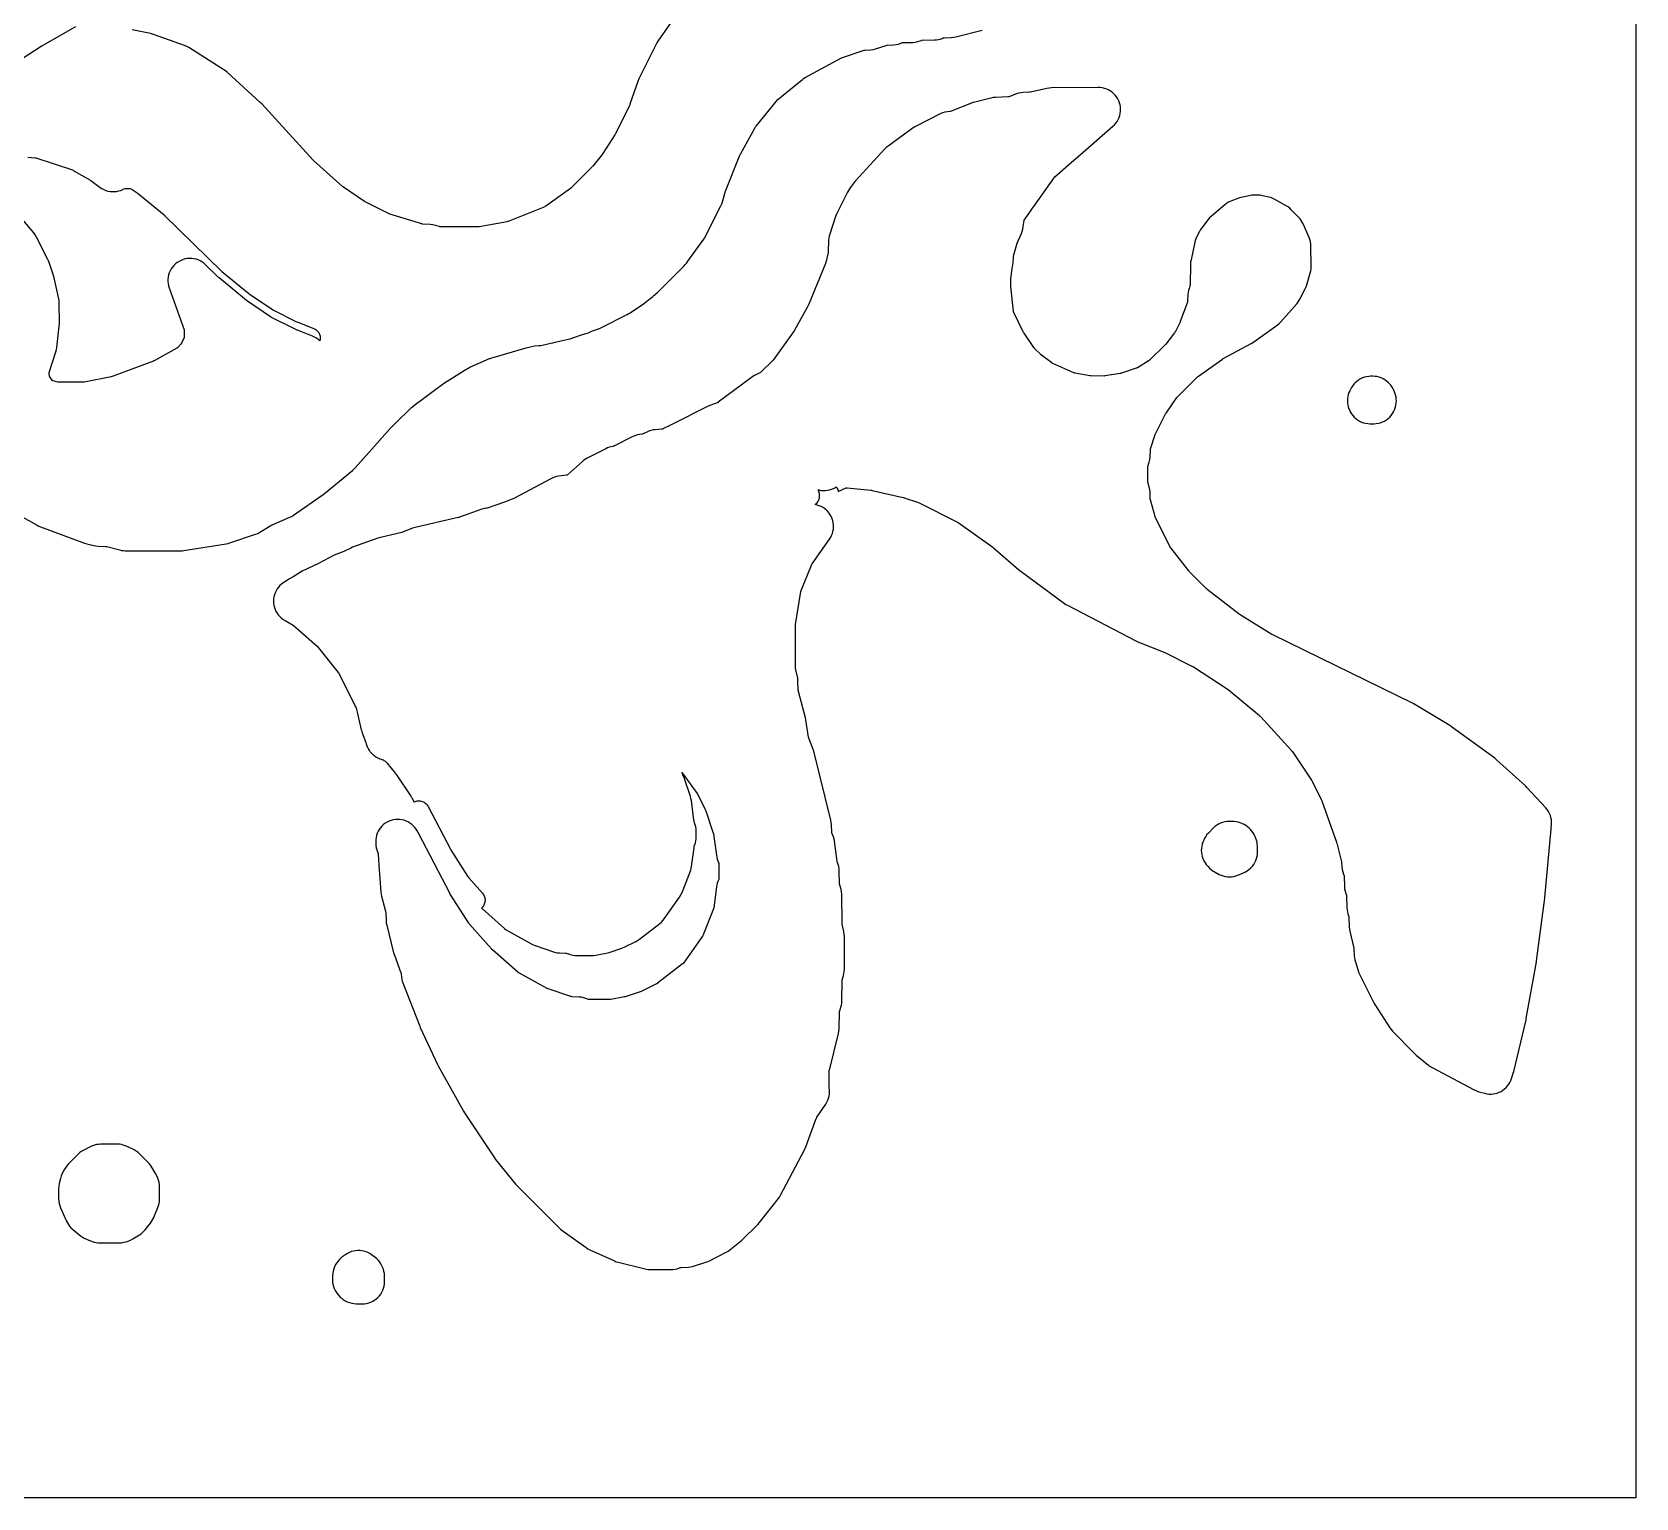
# Model space of a CAD drawing. Header units: millimetres. Extents: x 0 to 300, y 0 to 300.
# Drawn here: x 118.3 to 300, y 0 to 166 of the extents above; entities that cross this region are included whole.
import ezdxf

# ---------------------------------------------------------------- set-up
doc = ezdxf.new("R2010")
doc.units = ezdxf.units.MM
doc.layers.add('CUT', color=7, linetype='CONTINUOUS')

msp = doc.modelspace()

# ---------------------------------------------------------------- linework, layer by layer
at = {"layer": 'CUT'}
for points in [[(0.0614, 0), (0.0029, 0.0029), (0, 0.0614), (0, 299.9386), (0.0029, 299.9971), (0.0614, 300), (299.8976, 300), (299.9561, 299.9971), (299.9589, 299.9386), (299.9589, 0.0614), (299.9561, 0.0029), (299.8976, 0)], [(162.1146, 78.9571), (162.2301, 78.9479), (162.3442, 78.9277), (162.4557, 78.8966), (162.5638, 78.8549), (162.6673, 78.8029), (162.7654, 78.7412), (162.857, 78.6703), (162.9414, 78.5909), (163.0177, 78.5038), (163.0853, 78.4097), (163.1435, 78.3095), (165.6521, 73.4661), (165.7388, 73.316), (167.5833, 70.4332), (167.6537, 70.3319), (167.7317, 70.2365), (169.2722, 68.4921), (169.3468, 68.3986), (169.4118, 68.2981), (169.4664, 68.1917), (169.5101, 68.0803), (169.5426, 67.9651), (169.5634, 67.8473), (169.5723, 67.728), (169.5694, 67.6084), (169.5545, 67.4896), (169.5279, 67.373), (169.4898, 67.2596), (169.4406, 67.1505), (169.3808, 67.0469), (169.311, 66.9497), (169.2318, 66.86), (169.1744, 66.8067), (169.2696, 66.7117), (171.7653, 64.5121), (171.9809, 64.3422), (172.2139, 64.1969), (174.933, 62.702), (175.136, 62.6021), (175.3471, 62.5209), (177.3409, 61.8565), (177.554, 61.7959), (177.7717, 61.7543), (177.9922, 61.7322), (178.6924, 61.6932), (178.7526, 61.6884), (178.7716, 61.6864), (178.8855, 61.6689), (178.9971, 61.6405), (179.0154, 61.6349), (179.0727, 61.6158), (179.1375, 61.5925), (179.3433, 61.5283), (179.5539, 61.482), (179.7676, 61.4541), (179.983, 61.4446), (181.638, 61.4437), (181.8686, 61.4542), (182.0973, 61.4859), (183.2918, 61.7085), (183.6262, 61.7951), (185.076, 62.2795), (185.4026, 62.4149), (186.6476, 63.038), (186.8588, 63.1568), (187.0575, 63.2955), (189.3568, 65.0724), (189.5444, 65.2328), (189.7153, 65.4109), (189.8678, 65.605), (191.6092, 68.0622), (191.768, 68.3176), (191.895, 68.5902), (192.8156, 70.9237), (192.8831, 71.1175), (192.9344, 71.3163), (192.9692, 71.5185), (193.2459, 73.6443), (193.2539, 73.6974), (193.2569, 73.7141), (193.2787, 73.8141), (193.3091, 73.9119), (193.3148, 73.9279), (193.3316, 73.9717), (193.404, 74.1904), (193.4559, 74.4149), (193.4869, 74.6432), (193.4968, 74.8734), (193.4947, 75.5555), (193.483, 75.789), (193.4496, 76.0205), (193.3946, 76.2478), (193.3187, 76.469), (193.3144, 76.4797), (193.3083, 76.4963), (193.2758, 76.5976), (193.2524, 76.7014), (193.2493, 76.7188), (193.2408, 76.7739), (192.9452, 79.0014), (192.9028, 79.2351), (192.8384, 79.4637), (192.1316, 81.5823), (191.995, 81.9116), (191.8838, 82.1333), (191.8681, 82.1689), (191.8926, 82.1386), (193.6162, 79.7804), (193.6194, 79.7758), (193.6623, 79.7062), (193.6713, 79.6892), (194.5258, 77.985), (194.5621, 77.9057), (194.5926, 77.8239), (195.4326, 75.3062), (195.4381, 75.2882), (195.4557, 75.212), (195.4586, 75.1933), (195.7772, 72.7929), (195.8164, 72.5733), (195.875, 72.358), (195.9526, 72.1488), (196.0392, 71.9436), (196.0464, 71.9254), (196.0584, 71.8868), (196.0625, 71.8466), (196.0631, 71.8269), (196.0683, 70.1808), (196.0679, 70.1615), (196.0641, 70.1218), (196.0527, 70.0837), (196.0459, 70.0657), (195.9477, 69.8248), (195.8753, 69.6227), (195.8205, 69.4152), (195.7836, 69.2037), (195.4737, 66.8227), (195.4729, 66.8174), (195.4626, 66.7683), (195.4553, 66.7442), (195.447, 66.7216), (194.2846, 63.7752), (194.2752, 63.7533), (194.2281, 63.6663), (194.2149, 63.6465), (192.0404, 60.5781), (192.0287, 60.5624), (192.0022, 60.5319), (191.9728, 60.5041), (191.9576, 60.4918), (189.1085, 58.29), (189.093, 58.2786), (189.0254, 58.2361), (189.0084, 58.2271), (187.4267, 57.4356), (187.348, 57.3996), (187.2669, 57.3693), (185.547, 56.7947), (185.4659, 56.7706), (185.3834, 56.7523), (183.8402, 56.4648), (183.822, 56.4618), (183.7463, 56.4549), (183.7279, 56.4545), (181.3843, 56.4558), (181.3672, 56.4562), (181.332, 56.4593), (181.2981, 56.4683), (181.2818, 56.4738), (180.9786, 56.5829), (180.7476, 56.6537), (180.5109, 56.7018), (180.2707, 56.7269), (179.3901, 56.776), (179.3726, 56.7773), (179.3365, 56.7826), (179.3009, 56.7911), (179.2846, 56.7961), (176.7198, 57.6508), (176.7028, 57.6568), (176.6346, 57.6867), (176.6186, 57.695), (173.3885, 59.4709), (173.3697, 59.4819), (173.2958, 59.5338), (173.279, 59.5478), (170.4081, 62.078), (170.3524, 62.1304), (170.3, 62.1861), (167.7801, 65.0395), (167.7767, 65.0434), (167.7308, 65.1037), (167.7208, 65.1186), (167.4662, 65.5166), (165.6267, 68.3914), (165.5977, 68.4392), (165.5708, 68.4882), (162.0418, 75.3018), (161.8966, 75.5468), (161.7597, 75.7504), (161.6122, 75.948), (161.4459, 76.1302), (161.2625, 76.295), (161.0638, 76.441), (160.8516, 76.5667), (160.6281, 76.6709), (160.3954, 76.7525), (160.1558, 76.8109), (159.9116, 76.8453), (159.7349, 76.8526), (159.6652, 76.8555), (159.4189, 76.8414), (159.1753, 76.8031), (158.9367, 76.741), (158.7053, 76.6556), (158.4834, 76.5479), (158.2733, 76.4189), (158.0769, 76.2697), (157.8961, 76.102), (157.7328, 75.9172), (157.5884, 75.7173), (157.4644, 75.5041), (157.3621, 75.2797), (157.2823, 75.0464), (157.226, 74.8063), (157.1935, 74.5618), (157.1853, 74.3153), (157.1881, 74.1455), (157.2048, 73.8943), (157.2467, 73.646), (157.3133, 73.4032), (157.4192, 73.082), (157.4261, 73.0587), (157.4457, 72.9601), (157.4482, 72.936), (157.5391, 71.7035), (157.5429, 71.5487), (157.5678, 71.2525), (157.5772, 71.1872), (157.7677, 68.6052), (157.7954, 68.3756), (157.8441, 68.1496), (158.2956, 66.4434), (158.3004, 66.4233), (158.3135, 66.339), (158.3151, 66.3184), (158.3646, 65.3481), (158.3886, 65.108), (158.4355, 64.8714), (159.2148, 61.7424), (159.2956, 61.4803), (160.0371, 59.4729), (160.0389, 59.4677), (160.0526, 59.4191), (160.0574, 59.3941), (160.0605, 59.3701), (160.1022, 58.9772), (160.1352, 58.7584), (160.1875, 58.5433), (160.2585, 58.3338), (162.1722, 53.4178), (162.2368, 53.2666), (164.186, 49.0937), (164.266, 48.9372), (167.1199, 43.8028), (167.2266, 43.628), (170.6368, 38.5265), (170.7702, 38.3452), (173.0623, 35.5066), (173.246, 35.3031), (178.1268, 30.4573), (178.2763, 30.3204), (178.4364, 30.1961), (181.0291, 28.3467), (181.2323, 28.2161), (181.4472, 28.1057), (184.2224, 26.8453), (184.4374, 26.7595), (184.6595, 26.6938), (187.7259, 25.9402), (188.0197, 25.8864), (188.3178, 25.868), (190.6444, 25.8635), (190.873, 25.8736), (191.0998, 25.9045), (191.3228, 25.956), (191.5402, 26.0277), (191.6815, 26.0816), (191.7012, 26.0886), (191.7431, 26.0996), (191.7858, 26.1062), (191.8067, 26.1078), (192.6351, 26.1468), (192.8616, 26.1678), (193.0853, 26.2094), (193.3043, 26.2711), (194.5701, 26.6908), (194.7437, 26.7556), (194.9121, 26.8331), (196.8985, 27.8383), (197.1158, 27.9623), (197.3196, 28.1074), (198.445, 28.9965), (198.6521, 29.1797), (200.4708, 30.9764), (200.675, 31.2045), (202.8028, 33.8962), (202.936, 34.0815), (203.0517, 34.2781), (205.7802, 39.4389), (205.9179, 39.7485), (207.0993, 42.9781), (207.1083, 43.0004), (207.1535, 43.089), (207.1663, 43.1093), (208.1831, 44.6185), (208.3099, 44.8284), (208.4156, 45.0497), (208.4992, 45.2802), (208.5597, 45.5178), (208.5966, 45.7603), (208.6097, 46.0051), (208.5987, 46.2501), (208.5731, 46.4273), (208.5661, 46.5002), (208.5657, 46.5193), (208.5671, 48.363), (208.5672, 48.3684), (208.5712, 48.4184), (208.5753, 48.4432), (208.5806, 48.4666), (209.6186, 52.5863), (209.6718, 52.8622), (209.6938, 53.1424), (209.7358, 55.0639), (209.7366, 55.0827), (209.7412, 55.1213), (209.7494, 55.1594), (209.7546, 55.1775), (209.8806, 55.5751), (209.9425, 55.8096), (209.9814, 56.049), (209.997, 56.291), (210.0328, 58.5952), (210.0335, 58.6126), (210.0372, 58.6486), (210.0442, 58.6843), (210.0485, 58.7007), (210.1845, 59.174), (210.2381, 59.3997), (210.2706, 59.6293), (210.2817, 59.8609), (210.2869, 63.5974), (210.2719, 63.8741), (210.2264, 64.1476), (210.0414, 64.9732), (210.0373, 64.9936), (210.0274, 65.0792), (210.0266, 65.0999), (209.9905, 68.3761), (209.9727, 68.6479), (209.9254, 68.9161), (209.8492, 69.1777), (209.7709, 69.4004), (209.7646, 69.4199), (209.7548, 69.461), (209.7492, 69.503), (209.7481, 69.5234), (209.7054, 71.0477), (209.6874, 71.2851), (209.6469, 71.5198), (209.5842, 71.7495), (209.5, 71.9722), (209.4799, 72.0186), (209.4729, 72.0358), (209.461, 72.0723), (209.4525, 72.1098), (209.4497, 72.1282), (209.1571, 74.3987), (209.1116, 74.6496), (209.0408, 74.8946), (208.9455, 75.1311), (208.8969, 75.2359), (208.8892, 75.2535), (208.8761, 75.2909), (208.8705, 75.3301), (208.8691, 75.3493), (208.8264, 76.2792), (208.8027, 76.5261), (208.7547, 76.7695), (206.8035, 84.5913), (206.7083, 84.8912), (206.2611, 86.0428), (206.2541, 86.0623), (206.2316, 86.1451), (206.2277, 86.1655), (205.908, 88.1257), (205.8598, 88.3537), (205.0847, 91.3274), (205.0798, 91.3486), (205.0668, 91.4375), (205.0654, 91.4592), (205.0241, 92.6007), (204.9981, 92.8814), (204.9406, 93.1573), (204.7738, 93.7797), (204.7697, 93.7965), (204.7635, 93.8319), (204.7604, 93.8679), (204.76, 93.8847), (204.7624, 99.0515), (204.7625, 99.057), (204.769, 99.1385), (204.7717, 99.1576), (205.3621, 102.6649), (205.3662, 102.6857), (205.3899, 102.7701), (205.3972, 102.79), (206.547, 105.6678), (206.5563, 105.6892), (206.6023, 105.774), (206.6152, 105.7934), (208.5996, 108.6028), (208.7288, 108.8056), (208.8378, 109.02), (208.9257, 109.2438), (208.9918, 109.475), (209.0353, 109.7115), (209.0559, 109.9511), (209.0534, 110.1915), (209.0278, 110.4306), (208.9793, 110.6662), (208.9084, 110.8959), (208.8158, 111.1179), (208.7212, 111.2945), (208.7023, 111.3299), (208.5689, 111.53), (208.417, 111.7163), (208.2478, 111.8872), (208.063, 112.0411), (207.8643, 112.1765), (207.6535, 112.2922), (207.4325, 112.387), (207.2035, 112.4603), (206.9684, 112.5111), (206.9573, 112.5125), (207.0055, 112.5468), (207.0985, 112.6281), (207.1831, 112.7182), (207.2583, 112.8163), (207.3235, 112.9212), (207.378, 113.0321), (207.4213, 113.1478), (207.453, 113.2673), (207.4727, 113.3893), (207.4803, 113.5126), (207.4756, 113.6361), (207.4588, 113.7585), (207.43, 113.8787), (207.3895, 113.9954), (207.3376, 114.1076), (207.2814, 114.203), (207.388, 114.1723), (207.6267, 114.128), (207.8686, 114.1071), (208.1113, 114.1097), (208.3527, 114.1359), (208.5904, 114.1853), (208.8221, 114.2576), (209.0458, 114.352), (209.2592, 114.4677), (209.3529, 114.5309), (209.4148, 114.4461), (209.4748, 114.3442), (209.5244, 114.237), (209.5633, 114.1253), (209.591, 114.0104), (209.5918, 114.0045), (210.4969, 114.4067), (210.5149, 114.4142), (210.5546, 114.427), (210.5963, 114.4271), (210.6157, 114.4256), (213.2733, 114.1494), (213.3457, 114.1396), (213.4174, 114.1254), (216.9472, 113.3128), (217.0036, 113.2984), (217.0593, 113.2812), (218.6809, 112.7365), (218.7592, 112.7071), (218.8353, 112.6722), (223.1056, 110.5319), (223.11, 110.5296), (223.1748, 110.4908), (223.189, 110.4812), (227.0957, 107.685), (227.1388, 107.6527), (227.1803, 107.6185), (230.0166, 105.1731), (230.1608, 105.0577), (235.2085, 101.318), (235.3727, 101.2062), (235.5452, 101.1077), (243.3099, 97.0782), (243.5384, 96.9738), (246.412, 95.8321), (246.4593, 95.8122), (246.5057, 95.7902), (249.7061, 94.1876), (249.7635, 94.1569), (249.8192, 94.1231), (253.6348, 91.6582), (253.6937, 91.6176), (253.7501, 91.5735), (257.3063, 88.6162), (257.3668, 88.5622), (257.4235, 88.5043), (260.9402, 84.6604), (260.9434, 84.6568), (260.9883, 84.6001), (260.9978, 84.5866), (263.1957, 81.3108), (263.2355, 81.2472), (263.2713, 81.1813), (264.317, 79.0972), (264.3484, 79.0294), (264.3755, 78.9598), (266.0291, 74.2812), (266.0467, 74.2274), (266.0618, 74.1727), (266.5948, 72.038), (266.5986, 72.0213), (266.6099, 71.9484), (266.6113, 71.9313), (266.6408, 71.4651), (266.6731, 71.1925), (266.7351, 70.925), (266.826, 70.666), (266.8791, 70.538), (266.8852, 70.5221), (266.8962, 70.4869), (266.9005, 70.4507), (266.9014, 70.4335), (266.9344, 69.2631), (266.957, 68.9909), (267.0092, 68.7227), (267.0904, 68.4618), (267.1579, 68.2805), (267.1646, 68.2607), (267.1755, 68.2172), (267.1814, 68.1727), (267.1825, 68.1519), (267.2119, 66.8498), (267.2286, 66.6126), (267.2678, 66.378), (267.329, 66.1482), (267.4118, 65.9253), (267.4238, 65.8971), (267.4302, 65.8811), (267.4416, 65.8458), (267.4463, 65.8094), (267.4473, 65.792), (267.4878, 64.6723), (267.5076, 64.4363), (267.5496, 64.2032), (267.9935, 62.27), (267.9969, 62.2536), (268.0067, 62.1817), (268.0079, 62.1649), (268.0443, 61.3934), (268.0655, 61.1653), (268.1076, 60.9401), (268.1701, 60.7196), (268.5794, 59.4932), (268.7128, 59.1707), (270.2216, 56.1394), (270.3633, 55.8914), (272.0861, 53.2398), (272.2312, 53.039), (272.3956, 52.8535), (274.8544, 50.3406), (275.0564, 50.1556), (276.4512, 49.0122), (276.6521, 48.8637), (276.8667, 48.736), (281.6278, 46.2163), (281.8843, 46.0985), (282.1526, 46.0105), (282.8344, 45.8285), (283.0674, 45.7781), (283.3042, 45.7501), (283.5426, 45.7448), (283.7805, 45.7622), (284.0156, 45.8023), (284.2458, 45.8645), (284.469, 45.9484), (284.6832, 46.0531), (284.8864, 46.1778), (285.0769, 46.3213), (285.2528, 46.4823), (285.4126, 46.6594), (285.5548, 46.8508), (285.6781, 47.0549), (285.7813, 47.2698), (285.8637, 47.4936), (286.0613, 48.1218), (286.1084, 48.2921), (287.5055, 54.1491), (287.5348, 54.2901), (288.6832, 60.727), (288.7009, 60.8414), (289.6299, 67.934), (289.6402, 68.0251), (290.3643, 75.7436), (290.3699, 75.8148), (290.4018, 76.3042), (290.4054, 76.5573), (290.3835, 76.8093), (290.3361, 77.0579), (290.2639, 77.3004), (290.1675, 77.5344), (290.048, 77.7574), (289.9066, 77.9673), (289.7446, 78.1617), (287.6018, 80.4846), (287.4444, 80.6407), (284.1705, 83.6121), (283.962, 83.7819), (279.0548, 87.3552), (278.8753, 87.4744), (274.9241, 89.8601), (274.7308, 89.9655), (258.8077, 97.7577), (258.7555, 97.7849), (258.7047, 97.8146), (255.1243, 100.0287), (255.0714, 100.0634), (255.0203, 100.1009), (251.3984, 102.9124), (251.341, 102.96), (251.2867, 103.011), (249.3906, 104.9064), (249.3416, 104.9585), (249.2957, 105.0135), (247.256, 107.6124), (247.2447, 107.6275), (247.2013, 107.6959), (247.1925, 107.7125), (245.5789, 110.9227), (245.5713, 110.9386), (245.5436, 111.0098), (245.5383, 111.0267), (244.9652, 113.0362), (244.9597, 113.0578), (244.9445, 113.1528), (244.9429, 113.175), (244.9112, 113.9564), (244.8856, 114.2258), (244.831, 114.4908), (244.6619, 115.134), (244.6606, 115.1393), (244.6516, 115.1909), (244.6494, 115.218), (244.6489, 115.2423), (244.6597, 116.7247), (244.6603, 116.7419), (244.664, 116.7791), (244.6711, 116.8159), (244.6754, 116.832), (244.8183, 117.3234), (244.8833, 117.6081), (244.9147, 117.8984), (244.9564, 118.7429), (244.9576, 118.7598), (244.9627, 118.7961), (244.9711, 118.8319), (244.9759, 118.8476), (245.5067, 120.4493), (245.5366, 120.5298), (245.5722, 120.6079), (246.6362, 122.7332), (246.6775, 122.8088), (246.7242, 122.8811), (247.9472, 124.6359), (247.9573, 124.6497), (248.005, 124.7063), (248.0169, 124.7186), (250.3291, 127.006), (250.3329, 127.0096), (250.3929, 127.0604), (250.4072, 127.0711), (253.133, 129.0045), (253.1948, 129.0455), (253.259, 129.0826), (256.385, 130.7599), (256.6632, 130.9335), (259.3234, 132.8478), (259.541, 133.0237), (259.7376, 133.2228), (261.5318, 135.2558), (261.6622, 135.4165), (261.7789, 135.5874), (261.881, 135.7674), (262.4888, 136.9502), (262.5874, 137.1668), (262.6649, 137.3918), (263.0605, 138.7456), (263.1179, 138.9856), (263.1514, 139.2302), (263.1606, 139.4768), (263.1328, 141.7902), (263.1174, 142.0388), (263.0773, 142.2847), (263.013, 142.5253), (262.925, 142.7583), (262.2502, 144.308), (262.152, 144.5085), (262.0364, 144.6993), (261.9042, 144.8791), (261.7565, 145.0464), (260.9172, 145.9157), (260.738, 146.0839), (260.5431, 146.2336), (260.3345, 146.3636), (259.0311, 147.089), (258.8146, 147.1961), (258.5887, 147.2819), (258.3556, 147.3454), (257.6464, 147.5024), (257.3779, 147.5467), (257.1061, 147.5615), (256.6778, 147.5615), (256.4043, 147.5465), (256.1341, 147.5016), (255.2419, 147.3028), (255.0476, 147.2512), (254.858, 147.1842), (254.0567, 146.864), (253.8158, 146.7526), (253.5881, 146.6162), (253.3761, 146.4565), (251.864, 145.186), (251.6666, 145.0011), (251.4904, 144.7959), (250.7711, 143.8605), (250.6341, 143.6634), (250.5166, 143.454), (250.1928, 142.8061), (250.108, 142.6171), (250.039, 142.4217), (249.9866, 142.2212), (249.5542, 140.238), (249.5137, 139.9959), (249.4972, 139.7511), (249.4542, 137.4017), (249.4533, 137.3818), (249.448, 137.3392), (249.4382, 137.2974), (249.4321, 137.2785), (249.3369, 137.007), (249.2677, 136.7737), (249.2214, 136.5348), (249.1987, 136.2925), (249.1656, 135.5601), (249.1643, 135.5411), (249.1583, 135.5005), (249.1482, 135.4607), (249.1421, 135.4426), (248.3384, 133.24), (248.311, 133.1714), (248.2793, 133.1047), (247.7423, 132.0572), (247.7342, 132.0423), (247.695, 131.9804), (247.685, 131.9666), (246.7129, 130.6989), (246.6572, 130.6316), (246.5967, 130.5686), (244.9021, 128.9256), (244.8874, 128.9121), (244.8191, 128.8588), (244.8024, 128.8477), (243.4721, 128.0201), (243.4531, 128.009), (243.3672, 127.9686), (243.3466, 127.9611), (241.6757, 127.4028), (241.6709, 127.4013), (241.5966, 127.3826), (241.5795, 127.3793), (239.805, 127.0863), (239.7997, 127.0856), (239.7175, 127.0788), (239.6988, 127.0784), (238.2096, 127.0893), (238.2044, 127.0894), (238.1244, 127.0964), (238.1063, 127.0991), (236.4203, 127.3951), (236.3978, 127.3997), (236.3027, 127.4288), (236.2814, 127.4375), (233.911, 128.4933), (233.8923, 128.5023), (233.8152, 128.5473), (233.7983, 128.5592), (232.6087, 129.4434), (232.605, 129.4462), (232.5509, 129.4927), (232.5392, 129.5039), (231.8348, 130.2107), (231.8227, 130.2233), (231.7748, 130.2813), (231.7646, 130.2954), (230.6382, 131.9471), (230.5927, 132.0191), (230.5526, 132.0942), (229.4766, 134.2902), (229.4743, 134.2952), (229.4564, 134.341), (229.4508, 134.3698), (229.4476, 134.3943), (229.1538, 137.1988), (229.1555, 137.525), (229.1561, 137.6284), (229.1568, 137.7808), (229.1582, 138.04), (229.294, 139.2794), (229.3437, 139.4622), (229.3827, 139.6807), (229.4021, 139.9019), (229.4283, 140.5051), (229.4419, 140.6291), (229.4426, 140.6344), (229.4465, 140.6547), (229.482, 140.8005), (229.8572, 142.1136), (230.3358, 143.2338), (230.4232, 143.471), (230.4851, 143.7115), (230.4911, 143.7302), (230.5463, 144.0037), (230.6477, 144.7063), (230.6507, 144.7239), (230.6545, 144.7398), (231.2061, 145.5224), (231.593, 146.0714), (231.6807, 146.1959), (231.7396, 146.2794), (234.1318, 149.6274), (236.2828, 151.5161), (236.4235, 151.6526), (240.7091, 155.3709), (240.885, 155.5393), (241.0437, 155.7239), (241.1837, 155.9231), (241.3036, 156.1349), (241.4024, 156.3574), (241.4791, 156.5885), (241.5329, 156.8259), (241.5634, 157.0675), (241.5702, 157.3108), (241.5533, 157.5537), (241.5129, 157.7938), (241.4494, 158.0288), (241.3632, 158.2565), (241.2554, 158.4748), (241.1268, 158.6815), (240.9787, 158.8747), (240.8125, 159.0527), (240.6298, 159.2136), (240.4323, 159.356), (240.2219, 159.4785), (240.0006, 159.5799), (239.7705, 159.6593), (239.5337, 159.716), (239.2926, 159.7494), (239.0493, 159.7592), (233.7372, 159.7136), (233.4747, 159.6975), (233.2153, 159.654), (231.3596, 159.2407), (231.3542, 159.2397), (231.2721, 159.2283), (231.2533, 159.2269), (230.5409, 159.1934), (230.2765, 159.1668), (230.0165, 159.1123), (229.7636, 159.0305), (228.9303, 158.711), (228.9108, 158.7041), (228.8677, 158.6928), (228.8237, 158.6864), (228.803, 158.6851), (227.3968, 158.6359), (227.1396, 158.6136), (226.8861, 158.5649), (225.0564, 158.114), (224.9162, 158.069), (224.8918, 158.063), (224.8254, 158.0399), (224.7287, 158.0088), (224.6788, 157.989), (222.3763, 157.071), (222.3714, 157.0691), (222.3226, 157.0542), (222.2968, 157.0487), (222.2734, 157.0453), (221.9587, 157.0066), (221.6776, 156.9556), (221.4041, 156.8729), (221.1419, 156.7595), (218.4216, 155.3938), (218.2462, 155.2967), (218.0791, 155.1859), (215.2302, 153.1272), (215.0332, 152.9692), (214.8532, 152.7921), (211.5496, 149.1953), (211.3653, 148.9697), (210.8561, 148.2659), (210.7441, 148.0972), (210.6462, 147.92), (209.4199, 145.4716), (209.282, 145.1381), (208.6243, 143.1524), (208.56, 142.9219), (208.5181, 142.6864), (208.4988, 142.4478), (208.458, 141.1965), (208.4569, 141.1777), (208.4462, 141.0971), (208.4423, 141.0787), (208.1674, 139.9195), (208.1662, 139.9147), (208.1436, 139.8434), (208.1375, 139.8276), (206.2541, 135.2175), (206.1026, 134.9157), (204.5904, 132.187), (202.2138, 128.8848), (202.2106, 128.8806), (202.1663, 128.8283), (202.1593, 128.8201), (202.1469, 128.8073), (200.811, 127.4952), (200.7972, 127.4823), (200.7815, 127.472), (200.7649, 127.4629), (200.1024, 127.1192), (199.9228, 127.0165), (199.7629, 126.9064), (199.7434, 126.8931), (196.0008, 124.0978), (195.997, 124.095), (195.9808, 124.0887), (195.0417, 123.7493), (194.77, 123.6325), (190.8796, 121.6797), (190.6523, 121.5503), (190.6501, 121.5487), (189.7281, 121.0825), (189.7115, 121.0746), (189.6746, 121.0603), (189.6355, 121.0535), (189.6172, 121.0517), (188.848, 120.9942), (188.6026, 120.9636), (188.3614, 120.9089), (188.1268, 120.8307), (187.9011, 120.7296), (187.4739, 120.5124), (187.4689, 120.51), (187.4238, 120.4916), (187.3953, 120.4855), (187.3711, 120.4819), (187.0657, 120.4444), (186.8504, 120.4083), (186.639, 120.3536), (186.4331, 120.2806), (186.2345, 120.19), (184.1815, 119.1425), (184.1767, 119.1402), (184.1297, 119.1209), (184.1046, 119.1131), (184.0818, 119.1075), (183.857, 119.0582), (183.6527, 119.0043), (183.4537, 118.9334), (183.2614, 118.8459), (181.1472, 117.7739), (180.9561, 117.6663), (180.7752, 117.5423), (180.6059, 117.4029), (178.9164, 115.8833), (178.9021, 115.8711), (178.8697, 115.8474), (178.8305, 115.8383), (178.8119, 115.8354), (177.8967, 115.7185), (177.6733, 115.6796), (177.4543, 115.6206), (177.2416, 115.542), (177.0369, 115.4445), (172.8265, 113.1984), (171.7876, 112.7867), (169.8022, 112.1235), (169.7319, 112.1149), (169.4576, 112.0655), (169.1906, 111.986), (166.6593, 111.0754), (166.5912, 111.0531), (166.5218, 111.035), (161.6404, 109.9177), (161.4593, 109.869), (161.2825, 109.807), (160.3009, 109.4206), (160.22, 109.392), (160.1373, 109.3694), (157.723, 108.8016), (157.4406, 108.7173), (154.5739, 107.6743), (154.3531, 107.5817), (153.5887, 107.2174), (152.6557, 106.8542), (152.3957, 106.7355), (150.7024, 105.8418), (148.8496, 104.9588), (148.5665, 104.8005), (147.8479, 104.3352), (147.4064, 104.1022), (147.1728, 103.9622), (146.7028, 103.6444), (146.5089, 103.499), (146.3299, 103.3355), (146.1676, 103.1555), (146.0234, 102.9606), (145.8989, 102.7526), (145.795, 102.5336), (145.7129, 102.3055), (145.6532, 102.0706), (145.6166, 101.8309), (145.6034, 101.5889), (145.6136, 101.3467), (145.6473, 101.1066), (145.7041, 100.871), (145.7834, 100.6419), (145.8845, 100.4216), (146.0065, 100.2121), (146.1482, 100.0155), (146.3083, 99.8334), (146.4852, 99.6678), (146.6774, 99.52), (146.7016, 99.5048), (146.7102, 99.4982), (146.9172, 99.3681), (147.8424, 98.8482), (147.8446, 98.8469), (147.8666, 98.8314), (147.8813, 98.8194), (148.3945, 98.3774), (150.5388, 96.4794), (152.9399, 93.5081), (152.9522, 93.492), (152.9994, 93.4188), (153.0089, 93.401), (154.9072, 89.6173), (154.9163, 89.5978), (154.9483, 89.5104), (154.9539, 89.4896), (155.5556, 86.9837), (155.557, 86.9778), (155.6523, 86.6701), (156.0704, 85.5743), (156.0772, 85.555), (156.1113, 85.4244), (156.189, 85.1791), (156.259, 85.0177), (156.2647, 85.0038), (156.2669, 84.9995), (156.2914, 84.943), (156.3598, 84.8215), (156.374, 84.7943), (156.3824, 84.7814), (156.4177, 84.7187), (156.4831, 84.6262), (156.5027, 84.596), (156.519, 84.5754), (156.5663, 84.5086), (156.6271, 84.4391), (156.6495, 84.4108), (156.6757, 84.3835), (156.7357, 84.3149), (156.79, 84.2643), (156.8131, 84.2402), (156.8512, 84.2074), (156.9241, 84.1396), (156.9702, 84.1048), (156.9922, 84.0859), (157.0445, 84.0488), (157.1295, 83.9846), (157.166, 83.9626), (157.185, 83.9491), (157.2554, 83.9086), (157.3498, 83.8516), (157.3754, 83.8395), (157.3898, 83.8312), (157.4881, 83.7864), (157.5826, 83.7419), (157.5964, 83.7371), (157.6049, 83.7332), (157.7945, 83.6676), (157.8255, 83.6567), (157.8283, 83.6559), (157.9105, 83.6317), (158.0145, 83.5896), (158.1137, 83.5375), (158.2074, 83.4758), (158.2945, 83.4052), (158.3782, 83.3223), (158.3914, 83.3078), (158.432, 83.2612), (159.441, 82.0425), (159.4795, 81.9936), (159.51, 81.9528), (159.546, 81.902), (161.1683, 79.4889), (161.2063, 79.4287), (161.236, 79.3787), (161.2705, 79.3164), (161.5265, 78.8222), (161.5535, 78.837), (161.66, 78.8825), (161.7704, 78.9176), (161.8837, 78.9418), (161.9988, 78.955)], [(268.8575, 121.8679), (269.0916, 121.7837), (269.3329, 121.7233), (269.5791, 121.6871), (269.8276, 121.6756), (270.2862, 121.6771), (270.5333, 121.6902), (270.7779, 121.7276), (271.0175, 121.7891), (271.2499, 121.8739), (271.4728, 121.9812), (271.684, 122.1101), (271.8814, 122.2592), (272.0631, 122.4271), (272.2274, 122.6122), (272.3725, 122.8125), (272.4971, 123.0263), (272.6, 123.2513), (272.6423, 123.3574), (272.7182, 123.5768), (272.7734, 123.8022), (272.8074, 124.0318), (272.82, 124.2636), (272.8111, 124.4955), (272.7806, 124.7256), (272.729, 124.9518), (272.6566, 125.1724), (272.5641, 125.3852), (272.4762, 125.5643), (272.3394, 125.8076), (272.1763, 126.0341), (271.9889, 126.241), (271.8988, 126.33), (271.717, 126.4928), (271.5202, 126.6371), (271.3103, 126.7616), (271.0893, 126.865), (270.8592, 126.9463), (270.6223, 127.0048), (270.3808, 127.0399), (270.137, 127.0513), (269.9446, 127.051), (269.6962, 127.0381), (269.4503, 127.0006), (269.2094, 126.9389), (268.9758, 126.8535), (268.7518, 126.7453), (268.5397, 126.6155), (268.3415, 126.4651), (268.1593, 126.2959), (268.055, 126.1889), (267.8859, 125.9966), (267.7374, 125.788), (267.6109, 125.5653), (267.5366, 125.4172), (267.4414, 125.2028), (267.3666, 124.9805), (267.3131, 124.7522), (267.2811, 124.5198), (267.2711, 124.2855), (267.2831, 124.0513), (267.3169, 123.8192), (267.3724, 123.5913), (267.449, 123.3697), (267.497, 123.2493), (267.6006, 123.0231), (267.7261, 122.8083), (267.8723, 122.607), (268.0379, 122.4213), (268.221, 122.253), (268.42, 122.1037), (268.6329, 121.9749)], [(252.7496, 70.6308), (252.9698, 70.5298), (253.1988, 70.4506), (253.4343, 70.394), (253.6743, 70.3604), (253.9163, 70.3503), (254.1582, 70.3636), (254.3977, 70.4002), (254.6325, 70.4599), (254.8605, 70.542), (255.4969, 70.8067), (255.7142, 70.9097), (255.9207, 71.0331), (256.1143, 71.1757), (256.2934, 71.3363), (256.3372, 71.3795), (256.5053, 71.563), (256.6543, 71.7622), (256.7828, 71.9753), (256.8895, 72.2001), (256.9733, 72.4344), (257.0334, 72.6759), (257.0692, 72.9222), (257.0804, 73.1707), (257.0772, 73.8096), (257.0656, 74.0375), (257.0333, 74.2634), (256.9806, 74.4854), (256.9078, 74.7017), (256.8156, 74.9104), (256.7056, 75.1315), (256.5915, 75.3362), (256.4587, 75.5294), (256.3084, 75.7093), (256.1419, 75.8743), (255.9607, 76.023), (255.7664, 76.154), (255.5606, 76.2663), (255.3245, 76.3812), (255.1159, 76.4711), (254.9001, 76.5418), (254.6787, 76.5926), (254.4536, 76.623), (254.2267, 76.6329), (253.8678, 76.6323), (253.62, 76.6196), (253.3747, 76.5823), (253.1343, 76.521), (252.9012, 76.436), (252.6776, 76.3285), (252.4658, 76.1992), (252.2678, 76.0496), (252.0857, 75.8812), (251.5231, 75.3065), (251.3629, 75.1262), (251.2208, 74.9313), (251.0982, 74.7236), (250.9961, 74.505), (250.9046, 74.2817), (250.8247, 74.0563), (250.7667, 73.8243), (250.7311, 73.5879), (250.7183, 73.3491), (250.7283, 73.1102), (250.7611, 72.8733), (250.8164, 72.6407), (250.8936, 72.4144), (250.9922, 72.1965), (251.0115, 72.1586), (251.1391, 71.9377), (251.2885, 71.7309), (251.4582, 71.5404), (251.6658, 71.3301), (251.8588, 71.1539), (252.0691, 70.9989), (252.2945, 70.8667)], [(122.5087, 30.7701), (122.6621, 30.6017), (122.8302, 30.448), (123.7007, 29.7218), (123.9187, 29.5592), (124.1531, 29.4213), (124.4011, 29.3096), (125.0534, 29.0575), (125.2738, 28.9839), (125.5001, 28.9311), (125.7303, 28.8995), (125.9625, 28.8895), (128.136, 28.8964), (128.3961, 28.9109), (128.6534, 28.9523), (128.9049, 29.0202), (129.1414, 29.0976), (129.4107, 29.2032), (129.666, 29.3393), (130.4159, 29.7965), (130.5995, 29.9199), (130.7715, 30.0591), (130.9305, 30.2129), (131.0753, 30.3802), (131.6549, 31.1131), (131.7847, 31.2932), (131.8981, 31.484), (131.994, 31.6841), (132.5037, 32.8804), (132.5906, 33.1166), (132.6533, 33.3604), (132.6911, 33.6092), (132.7037, 33.8606), (132.7035, 35.2079), (132.6894, 35.4727), (132.6474, 35.7346), (132.5778, 35.9905), (132.502, 36.2201), (132.3942, 36.4925), (132.2552, 36.7503), (131.7417, 37.5823), (131.5731, 37.8226), (131.3775, 38.0415), (130.4637, 38.9505), (130.2613, 39.1311), (130.0406, 39.2887), (129.8041, 39.4214), (129.0197, 39.8073), (128.8094, 39.899), (128.5916, 39.9711), (128.368, 40.0229), (128.1407, 40.0539), (127.9114, 40.064), (126.0237, 40.0604), (125.7921, 40.0492), (125.5625, 40.0166), (125.3369, 39.9629), (125.1172, 39.8885), (124.9055, 39.794), (124.1258, 39.402), (123.8925, 39.2685), (123.6748, 39.1107), (123.4754, 38.9305), (122.3533, 37.8012), (122.1816, 37.6096), (122.0305, 37.4014), (121.9016, 37.1788), (121.6712, 36.7289), (121.5544, 36.4641), (121.469, 36.1876), (121.326, 35.6075), (121.2711, 35.307), (121.2533, 35.002), (121.2566, 33.8732), (121.2709, 33.6131), (121.3122, 33.3559), (121.38, 33.1044), (121.4736, 32.8614), (122.1488, 31.3487), (122.251, 31.1452), (122.3713, 30.9518)], [(152.9781, 22.9508), (153.1671, 22.7561), (153.3761, 22.5831), (153.5148, 22.4805), (153.7338, 22.3356), (153.9668, 22.2144), (154.2112, 22.1183), (154.4643, 22.0484), (154.7234, 22.0055), (154.9856, 21.99), (155.6597, 21.9855), (155.9058, 21.996), (156.1497, 22.0307), (156.389, 22.0892), (156.6213, 22.171), (156.8445, 22.2752), (157.0564, 22.4009), (157.2548, 22.5469), (157.4379, 22.7116), (157.6039, 22.8936), (157.7512, 23.091), (157.8784, 23.302), (157.9842, 23.5244), (158.0675, 23.7562), (158.1277, 23.9951), (158.1641, 24.2387), (158.1763, 24.4848), (158.1764, 25.1539), (158.1634, 25.41), (158.1241, 25.6634), (158.0591, 25.9114), (157.9691, 26.1515), (157.8549, 26.3811), (157.7178, 26.5978), (157.6515, 26.6916), (157.4869, 26.9), (157.3011, 27.0897), (157.0963, 27.2587), (156.7197, 27.5371), (156.5199, 27.6705), (156.3082, 27.7841), (156.0865, 27.8768), (155.857, 27.9478), (155.6218, 27.9965), (155.3829, 28.0224), (155.1427, 28.0252), (154.9033, 28.0049), (154.6669, 27.9618), (154.4358, 27.8961), (154.2121, 27.8086), (153.9978, 27.7001), (153.7949, 27.5714), (153.4691, 27.3422), (153.2599, 27.1777), (153.0695, 26.9919), (152.8998, 26.787), (152.7903, 26.6394), (152.6464, 26.4226), (152.5258, 26.192), (152.4297, 25.9502), (152.3594, 25.6997), (152.3155, 25.4432), (152.2984, 25.1836), (152.2923, 24.7288), (152.3022, 24.4702), (152.3388, 24.214), (152.4017, 23.963), (152.4902, 23.7199), (152.6033, 23.4872), (152.7399, 23.2674), (152.8113, 23.1648)]]:
    msp.add_lwpolyline(points, close=True, dxfattribs=at)
for points in [[(191.5501, 168.459), (189.2162, 165.1148), (189.031, 164.8034), (186.997, 160.7418), (186.867, 160.4318), (185.9867, 157.8591), (185.9589, 157.7857), (185.9263, 157.7144), (184.3333, 154.5106), (184.3037, 154.4549), (184.2713, 154.4008), (182.9227, 152.2838), (182.8853, 152.2286), (182.8449, 152.1756), (181.7655, 150.8384), (181.7255, 150.7913), (181.683, 150.7463), (179.3243, 148.3754), (179.3204, 148.3717), (179.2586, 148.3188), (179.2439, 148.3077), (176.4622, 146.3247), (176.4436, 146.3123), (176.3592, 146.2661), (176.3388, 146.2572), (172.1886, 144.5902), (172.1705, 144.5835), (172.0902, 144.5605), (172.0712, 144.5566), (168.8987, 143.9919), (168.8821, 143.9894), (168.8103, 143.9831), (168.7936, 143.9827), (164.5098, 143.9889), (164.4919, 143.9894), (164.4533, 143.9931), (164.4153, 144.0005), (164.3979, 144.0053), (163.9418, 144.1408), (163.6503, 144.2087), (163.3528, 144.2413), (162.5121, 144.2828), (162.5069, 144.2831), (162.4578, 144.2895), (162.4327, 144.295), (162.4105, 144.3012), (158.7878, 145.4193), (158.7828, 145.4209), (158.7088, 145.4503), (158.6925, 145.458), (156.058, 146.7775), (155.9913, 146.8136), (155.927, 146.8539), (153.5488, 148.4519), (153.483, 148.4994), (153.4206, 148.5513), (150.1871, 151.4331), (150.143, 151.4745), (150.101, 151.5181), (144.2662, 157.8911), (144.1097, 158.0476), (140.3373, 161.4986), (140.1667, 161.6412), (139.9841, 161.7682), (136.0198, 164.27), (135.7801, 164.4034), (135.5273, 164.5098), (132.0066, 165.7687), (131.685, 165.86), (129.5863, 166.3064)], [(123.1601, 166.6246), (119.4021, 164.4771), (119.2831, 164.4047), (112.6864, 160.1308)], [(114.76, 112.4654), (118.8308, 110.1681), (119.0094, 110.0766), (119.1948, 109.9996), (124.1967, 108.1559), (124.4658, 108.0736), (125.2481, 107.8817), (125.4878, 107.8352), (125.731, 107.8123), (126.5852, 107.7737), (126.6046, 107.7724), (126.6879, 107.7599), (126.7069, 107.7555), (128.1931, 107.3719), (128.3953, 107.3286), (128.6004, 107.3021), (128.807, 107.2926), (135.0326, 107.2657), (135.2395, 107.2734), (135.4451, 107.2981), (140.261, 108.0822), (140.4586, 108.1226), (140.6523, 108.1788), (143.5551, 109.1498), (143.813, 109.2523), (144.058, 109.3828), (145.3146, 110.1445), (145.3866, 110.1848), (145.4612, 110.22), (147.438, 111.0706), (147.6649, 111.1822), (147.8794, 111.3162), (151.2233, 113.6472), (151.386, 113.7708), (154.5479, 116.3831), (154.6898, 116.5097), (154.8216, 116.6468), (154.8242, 116.6496), (154.8666, 116.6932), (156.4319, 118.4529), (158.8162, 121.1274), (159.3179, 121.6276), (159.3519, 121.6615), (159.3702, 121.6798), (159.3996, 121.7091), (161.2471, 123.5213), (161.9699, 124.063), (162.3349, 124.3366), (164.1607, 125.7051), (164.9764, 126.3165), (167.2103, 127.6956), (167.8668, 128.0623), (170.094, 129.0494), (170.1037, 129.0534), (170.1467, 129.0704), (170.2147, 129.0926), (174.2424, 130.2776), (175.1888, 130.4954), (175.6576, 130.525), (175.8605, 130.5461), (176.0611, 130.5838), (177.034, 130.8078), (177.2482, 130.8313), (177.522, 130.893), (178.0168, 131.0341), (179.3318, 131.337), (179.6241, 131.4233), (180.5118, 131.7456), (180.972, 131.8769), (181.1642, 131.9402), (181.3506, 132.0189), (181.643, 132.1564), (182.4165, 132.4373), (182.681, 132.551), (185.6889, 134.0546), (185.849, 134.1426), (185.8605, 134.1486), (186.0231, 134.2493), (187.5357, 135.2682), (187.7268, 135.4106), (188.2919, 135.8752), (188.5459, 136.0566), (188.7089, 136.1835), (188.861, 136.3234), (188.9726, 136.435), (189.1071, 136.5456), (189.2923, 136.7141), (192.1167, 139.5555), (192.2461, 139.696), (192.2902, 139.7519), (192.2979, 139.7596), (192.437, 139.9106), (192.5632, 140.0725), (194.3495, 142.5684), (194.4568, 142.7314), (194.5511, 142.9023), (194.5558, 142.9118), (196.2892, 146.3667), (196.3858, 146.5845), (196.4612, 146.8105), (196.7656, 147.8924), (196.7844, 147.9529), (196.8063, 148.0123), (198.4373, 152.0883), (198.4668, 152.1558), (198.5003, 152.2213), (200.1563, 155.2221), (200.1647, 155.2367), (200.2003, 155.2895), (200.2048, 155.2953), (200.2805, 155.3899), (202.7353, 158.4064), (204.5807, 159.9023), (205.3034, 160.4881), (205.5227, 160.6659), (205.6677, 160.7834), (205.8284, 160.8926), (209.9402, 163.0989), (209.9428, 163.1002), (209.9502, 163.1036), (209.9884, 163.1203), (209.9908, 163.1214), (209.9945, 163.1229), (209.9975, 163.1243), (210.0656, 163.1497), (212.5401, 163.9759), (212.5532, 163.9792), (212.5785, 163.9832), (212.6014, 163.9854), (213.2395, 164.0325), (213.5296, 164.0711), (213.8132, 164.1433), (213.8261, 164.1474), (215.0192, 164.5268), (215.0243, 164.5283), (215.0735, 164.5397), (215.0993, 164.5433), (215.1227, 164.5451), (215.8558, 164.5842), (216.1388, 164.6156), (216.4165, 164.6789), (216.6851, 164.7734), (216.7886, 164.8166), (216.8046, 164.8228), (216.8402, 164.8339), (216.8766, 164.8383), (216.8941, 164.8392), (218.0231, 164.8698), (218.3075, 164.8938), (218.5873, 164.9501), (218.8588, 165.0379), (219.0046, 165.0944), (219.0098, 165.0963), (219.0562, 165.11), (219.0849, 165.1132), (219.1092, 165.1144), (220.4951, 165.148), (220.7119, 165.1626), (220.9266, 165.1961), (221.1375, 165.2481), (221.3432, 165.3182), (221.4728, 165.3687), (221.4922, 165.3757), (221.5351, 165.3872), (221.579, 165.3939), (221.5996, 165.3953), (222.383, 165.4282), (222.4164, 165.4296), (222.6675, 165.4528), (222.9151, 165.5013), (225.8879, 166.2407)], [(117.7766, 151.8494), (118.5908, 151.8093), (118.6077, 151.808), (118.6441, 151.8029), (118.6801, 151.7945), (118.6958, 151.7896), (122.8157, 150.4197), (122.8333, 150.4133), (122.907, 150.3804), (122.9234, 150.3715), (124.7854, 149.3058), (124.8442, 149.2698), (124.9009, 149.2305), (125.9635, 148.4466), (126.1681, 148.3107), (126.385, 148.1955), (126.6123, 148.1021), (126.8475, 148.0315), (127.0886, 147.9843), (127.3332, 147.9611), (127.5788, 147.9619), (127.8232, 147.9868), (128.064, 148.0356), (128.2988, 148.1078), (128.5254, 148.2027), (128.5769, 148.2273), (128.6791, 148.2695), (128.7858, 148.3016), (128.8952, 148.3232), (129.0062, 148.3339), (129.1178, 148.3337), (129.2287, 148.3225), (129.338, 148.3004), (129.4446, 148.2678), (129.5475, 148.2248), (129.6507, 148.1693), (129.6674, 148.1592), (129.7192, 148.1262), (130.1554, 147.8327), (130.2061, 147.7967), (130.2468, 147.7663), (130.2956, 147.7278), (133.2064, 145.3166), (133.2449, 145.2834), (133.2758, 145.2556), (133.3129, 145.2208), (139.7668, 138.9227), (139.9264, 138.7798), (142.7934, 136.4257), (142.9893, 136.2803), (145.3365, 134.7094), (145.6016, 134.5546), (148.1529, 133.2685), (148.3576, 133.1766), (150.1576, 132.4636), (150.2135, 132.4399), (150.2311, 132.4319), (150.3341, 132.379), (150.4268, 132.3194), (150.5133, 132.2511), (150.5927, 132.1746), (150.6644, 132.0909), (150.7276, 132.0005), (150.7817, 131.9045), (150.8262, 131.8037), (150.8608, 131.699), (150.885, 131.5915), (150.8987, 131.4821), (150.9017, 131.3719), (150.8939, 131.2619), (150.8756, 131.1533), (150.8544, 131.075), (150.8464, 131.0538), (150.8441, 131.056), (150.6617, 131.2145), (150.4649, 131.3546), (150.2555, 131.4752), (150.0354, 131.5749), (148.3254, 132.2522), (148.2748, 132.2736), (148.2252, 132.2972), (147.7716, 132.5258), (145.3954, 133.7237), (145.3294, 133.7595), (145.2656, 133.7994), (142.6563, 135.5458), (142.6075, 135.5803), (142.5604, 135.6171), (139.4314, 138.1862), (139.3915, 138.2204), (139.3532, 138.2562), (137.8899, 139.6842), (137.7038, 139.8486), (137.5024, 139.9937), (137.2875, 140.1181), (137.0613, 140.2205), (136.8261, 140.3001), (136.5841, 140.3559), (136.3378, 140.3874), (136.0896, 140.3944), (135.8419, 140.3766), (135.5972, 140.3344), (135.3579, 140.2682), (135.1264, 140.1785), (134.9049, 140.0663), (134.6956, 139.9327), (134.5006, 139.7789), (134.3218, 139.6066), (134.161, 139.4174), (134.0197, 139.2132), (133.8994, 138.996), (133.8013, 138.7679), (133.7262, 138.5312), (133.675, 138.2882), (133.6482, 138.0414), (133.646, 137.7931), (133.6684, 137.5458), (133.7153, 137.3019), (133.7861, 137.0639), (135.4667, 132.2953), (135.4735, 132.2742), (135.4838, 132.2294), (135.489, 132.1838), (135.4897, 132.1616), (135.4909, 131.5269), (135.4904, 131.5057), (135.4858, 131.4622), (135.472, 131.4206), (135.4637, 131.4011), (135.4541, 131.3802), (135.4425, 131.3562), (135.1872, 130.7959), (135.178, 130.7771), (135.1544, 130.7378), (135.1266, 130.7014), (135.1117, 130.685), (134.7559, 130.3141), (134.7418, 130.3002), (134.7107, 130.2736), (134.6771, 130.2503), (134.66, 130.2403), (132.0874, 128.8129), (132.0831, 128.8106), (132.0173, 128.7799), (132.0013, 128.7735), (127.3157, 127.0161), (127.2999, 127.0105), (127.2329, 126.9917), (127.2165, 126.9881), (124.1525, 126.3989), (124.1342, 126.3958), (124.0576, 126.3884), (124.0391, 126.3879), (121.2771, 126.3794), (121.2604, 126.3797), (121.2259, 126.3825), (121.1916, 126.3882), (121.1758, 126.3919), (120.6452, 126.527), (120.6274, 126.532), (120.5918, 126.5447), (120.5657, 126.5723), (120.554, 126.5865), (120.2887, 126.9256), (120.2768, 126.9415), (120.255, 126.9762), (120.2444, 127.0158), (120.2408, 127.0354), (120.1889, 127.3592), (120.1864, 127.3776), (120.1839, 127.4155), (120.192, 127.4527), (120.1972, 127.4705), (120.9516, 129.8335), (121.0144, 130.0696), (121.0539, 130.3107), (121.3308, 132.7404), (121.3467, 133.0466), (121.3256, 135.331), (121.3102, 135.5854), (121.2691, 135.837), (120.7588, 138.1929), (120.6856, 138.4591), (120.1874, 139.9435), (120.1215, 140.118), (120.0428, 140.2871), (118.7473, 142.8182), (118.6065, 143.0591), (118.4398, 143.2828), (117.2085, 144.7554)]]:
    msp.add_lwpolyline(points, dxfattribs=at)

doc.saveas('drawing.dxf')
